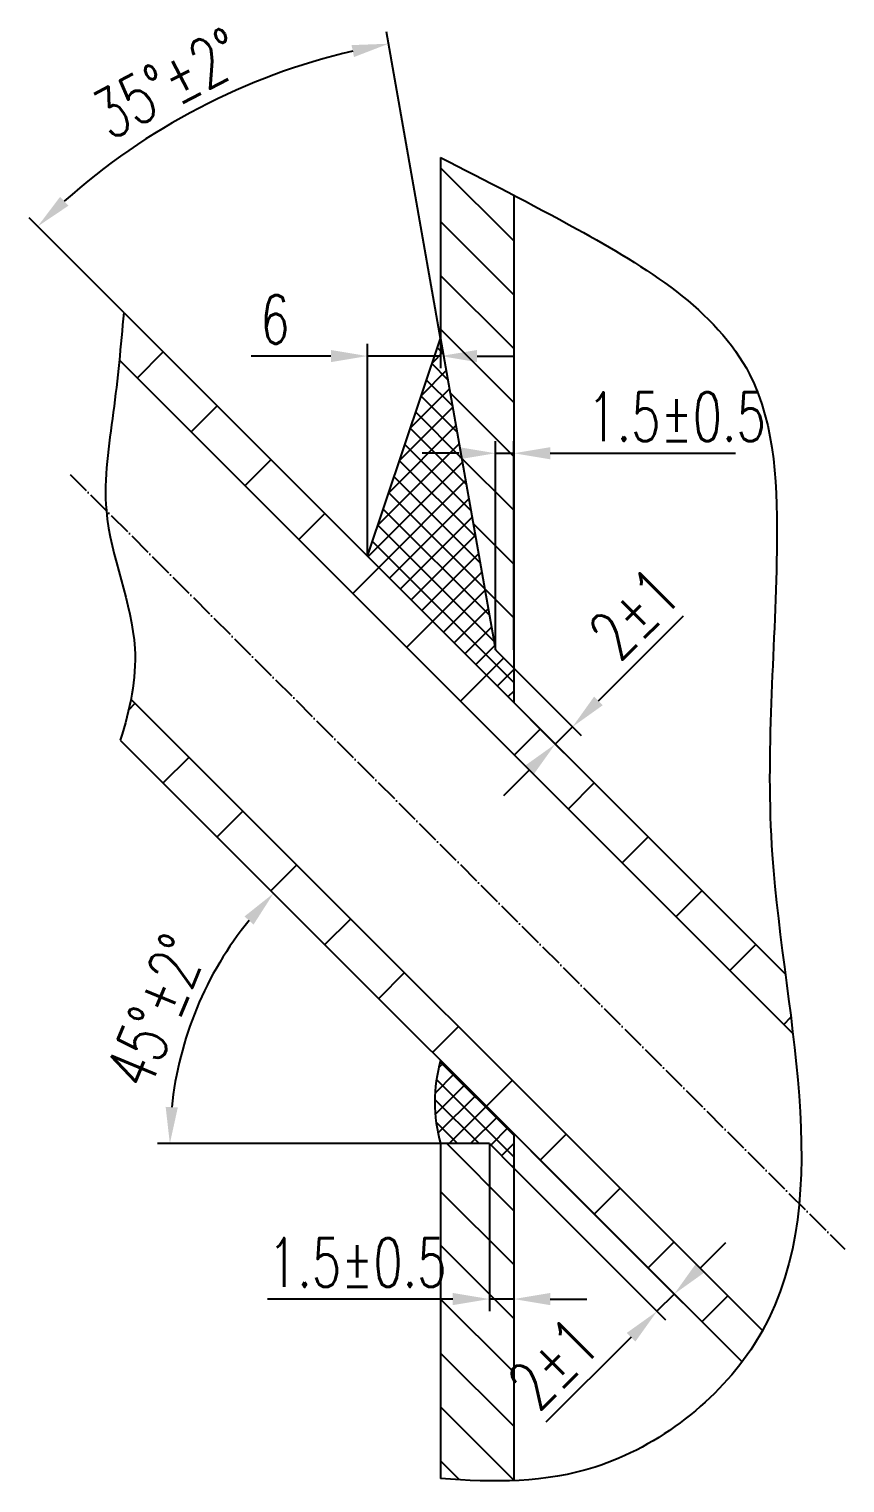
# Model space of a CAD drawing. Header units: millimetres. Extents: x 352 to 14123, y 79 to 19556.
# Drawn here: x 7141 to 7998, y 12011 to 13537 of the extents above; entities that cross this region are included whole.
import ezdxf

# ---------------------------------------------------------------- set-up
doc = ezdxf.new("R2010")
doc.units = ezdxf.units.MM
doc.linetypes.add('ACAD_ISO04W100', pattern=[30.5, 24, -3, 0.5, -3])
for name, color, linetype in [('LAYER1', 1, 'ACAD_ISO04W100'), ('LAYER2', 2, 'Continuous'), ('LAYER3', 3, 'Continuous')]:
    doc.layers.add(name, color=color, linetype=linetype)
doc.styles.get("Standard").update_dxf_attribs({"font": 'txt.shx', "bigfont": 'gbcbig.shx'})

msp = doc.modelspace()

# ---------------------------------------------------------------- linework, layer by layer
at = {"layer": 'LAYER1'}
msp.add_line((7184.49906, 13069.70809), (7998.07515, 12256.132), dxfattribs=at)
at = {"layer": 'LAYER2'}
for p, q in [((7573.50345, 13402.36148), (7573.50345, 13212.24757)), ((7650.30345, 13362.86165), (7650.30345, 12830.17787)), ((7240.85316, 13239.62816), (7935.56871, 12544.91261)), ((7496.70345, 12983.77787), (7573.50345, 13212.24757)), ((7573.50345, 13212.24757), (7631.10345, 12885.58173)), ((7236.15523, 13190.02029), (7943.42199, 12482.75353)), ((7631.10345, 12885.58173), (7650.30345, 12866.38173)), ((7248.41445, 12833.82433), (7911.4838, 12170.75498)), ((7237.1369, 12790.79608), (7890.02536, 12137.90762)), ((7573.50345, 12367.02566), (7573.50345, 12015.62249)), ((7624.70345, 12367.02566), (7573.50345, 12367.02566)), ((7624.70345, 12367.02566), (7650.30345, 12341.42566)), ((7650.30345, 12377.62953), (7650.30345, 12013.25765))]:
    msp.add_line(p, q, dxfattribs=at)
msp.add_arc((7725.99765, 12410.72759), 158.63272, 164.0087052, 195.9912948, dxfattribs=at)
at = {"layer": 'LAYER3', "linetype": 'ByBlock', "ltscale": 2}
for p, q in [((7573.50345, 13212.24757), (7516.69267, 13534.43753)), ((7240.85316, 13239.62816), (7141.40578, 13339.07554)), ((7496.70345, 12983.77787), (7496.70345, 13206.72496)), ((7573.50345, 13212.24757), (7573.50345, 13181.12496)), ((7458.30345, 13193.92496), (7374.74062, 13193.92496)), ((7573.50345, 13193.92496), (7496.70345, 13193.92496)), ((7611.90345, 13193.92496), (7650.30345, 13193.92496)), ((7631.10345, 12885.58173), (7631.10345, 13104.68375)), ((7650.30345, 12885.58173), (7650.30345, 13104.68375)), ((7592.70345, 13091.88375), (7554.30345, 13091.88375)), ((7631.10345, 13091.88375), (7650.30345, 13091.88375)), ((7688.70345, 13091.88375), (7883.21199, 13091.88375)), ((7739.19328, 12831.79771), (7828.58227, 12921.1867)), ((7650.30345, 12866.38173), (7721.09135, 12795.59384)), ((7632.20152, 12848.2798), (7702.98941, 12777.49191)), ((7693.93845, 12786.54287), (7712.04038, 12804.64481)), ((7666.78555, 12759.38997), (7639.63264, 12732.23707)), ((7573.50345, 12367.02566), (7276.42158, 12367.02566)), ((7624.70345, 12367.02566), (7624.70345, 12191.07148)), ((7668.40539, 12359.52759), (7827.87862, 12200.05436)), ((7650.30345, 12341.42566), (7809.77669, 12181.95242)), ((7650.30345, 12341.42566), (7650.30345, 12191.07148)), ((7845.98056, 12236.25822), (7873.13346, 12263.41112)), ((7586.30345, 12203.87148), (7391.79491, 12203.87148)), ((7650.30345, 12203.87148), (7624.70345, 12203.87148)), ((7688.70345, 12203.87148), (7727.10345, 12203.87148)), ((7818.82766, 12209.10532), (7800.72572, 12191.00339)), ((7773.57282, 12163.85049), (7684.18384, 12074.4615))]:
    msp.add_line(p, q, dxfattribs=at)
at = {"layer": 'LAYER3'}
for p, q in [((7650.30345, 13314.8949), (7573.50345, 13391.6949)), ((7650.30345, 13258.32636), (7573.50345, 13335.12636)), ((7650.30345, 13201.75781), (7573.50345, 13278.55781)), ((7650.30345, 13145.18927), (7573.50345, 13221.98927)), ((7255.09662, 13171.0789), (7282.24952, 13198.2318)), ((7576.03943, 13197.8653), (7564.93667, 13186.76254)), ((7576.26195, 13196.60336), (7570.26165, 13202.60365)), ((7579.4312, 13178.62965), (7553.47897, 13152.67742)), ((7581.10589, 13169.132), (7564.56903, 13185.66886)), ((7582.82296, 13159.394), (7542.02127, 13118.59231)), ((7585.94983, 13141.66064), (7558.87641, 13168.73407)), ((7590.79377, 13114.18928), (7553.18378, 13151.79927)), ((7650.30345, 13088.62073), (7583.52786, 13155.39632)), ((7311.66516, 13114.51036), (7338.81806, 13141.66326)), ((7586.21473, 13140.15835), (7530.56358, 13084.50719)), ((7595.63772, 13086.71792), (7547.49116, 13134.86448)), ((7589.60649, 13120.92269), (7519.10588, 13050.42208)), ((7600.48166, 13059.24657), (7541.79853, 13117.92969)), ((7592.99826, 13101.68704), (7507.64818, 13016.33696)), ((7605.3256, 13031.77521), (7536.10591, 13100.9949)), ((7368.2337, 13057.94182), (7395.3866, 13085.09472)), ((7596.39002, 13082.45139), (7497.20998, 12983.27134)), ((7610.16954, 13004.30385), (7530.41329, 13084.0601)), ((7650.30345, 13032.05219), (7595.63772, 13086.71792)), ((7615.01348, 12976.83249), (7524.72066, 13067.12531)), ((7599.78179, 13063.21574), (7508.52369, 12971.95763)), ((7619.85742, 12949.36113), (7519.02804, 13050.19052)), ((7603.17355, 13043.98008), (7519.83739, 12960.64393)), ((7424.80224, 13001.37328), (7451.95514, 13028.52618)), ((7624.70137, 12921.88977), (7513.33541, 13033.25572)), ((7606.56531, 13024.74443), (7531.1511, 12949.33022)), ((7629.54531, 12894.41841), (7507.64279, 13016.32093)), ((7609.95708, 13005.50878), (7542.46481, 12938.01651)), ((7650.30345, 12975.48364), (7607.74757, 13018.03953)), ((7650.30345, 12851.03285), (7501.95017, 12999.38614)), ((7613.34884, 12986.27313), (7553.77852, 12926.7028)), ((7481.37078, 12944.80473), (7508.52369, 12971.95763)), ((7616.74061, 12967.03747), (7565.09223, 12915.38909)), ((7620.13237, 12947.80182), (7576.40594, 12904.07538)), ((7650.30345, 12918.9151), (7619.85742, 12949.36113)), ((7623.52414, 12928.56617), (7587.71964, 12892.76168)), ((7537.93933, 12888.23619), (7565.09223, 12915.38909)), ((7626.9159, 12909.33052), (7599.03335, 12881.44797)), ((7630.30767, 12890.09486), (7610.34706, 12870.13426)), ((7639.7627, 12876.92248), (7621.66077, 12858.82055)), ((7594.50787, 12831.66765), (7621.66077, 12858.82055)), ((7650.30345, 12864.83582), (7632.97448, 12847.50684)), ((7650.30345, 12842.2084), (7644.28819, 12836.19313)), ((7246.02524, 12822.59628), (7252.83387, 12829.40491)), ((7651.07641, 12775.09911), (7678.22931, 12802.25201)), ((7282.24952, 12745.68346), (7309.40242, 12772.83637)), ((7707.64495, 12718.53056), (7734.79786, 12745.68346)), ((7338.81806, 12689.11492), (7365.97096, 12716.26782)), ((7764.2135, 12661.96202), (7791.3664, 12689.11492)), ((7395.3866, 12632.54638), (7422.5395, 12659.69928)), ((7820.78204, 12605.39348), (7847.93494, 12632.54638)), ((7451.95514, 12575.97784), (7479.10804, 12603.13074)), ((7877.35058, 12548.82494), (7904.50348, 12575.97784)), ((7508.52369, 12519.40929), (7535.67659, 12546.5622)), ((7565.09223, 12462.84075), (7592.24513, 12489.99365)), ((7933.91912, 12492.25639), (7941.37043, 12499.7077)), ((7933.91912, 12492.25639), (7941.37043, 12499.7077)), ((7587.71964, 12440.21334), (7567.6443, 12420.13799)), ((7576.40594, 12451.52704), (7571.47273, 12446.59383)), ((7650.30345, 12375.85709), (7573.11391, 12453.04664)), ((7599.03335, 12428.89963), (7567.89568, 12397.76196)), ((7650.30345, 12353.22968), (7569.14011, 12434.39302)), ((7621.66077, 12406.27221), (7648.81367, 12433.42511)), ((7613.88005, 12367.02566), (7567.38945, 12413.51627)), ((7610.34706, 12417.58592), (7570.77479, 12378.01365)), ((7621.66077, 12406.27221), (7582.41422, 12367.02566)), ((7632.97448, 12394.9585), (7605.04164, 12367.02566)), ((7591.25264, 12367.02566), (7568.79373, 12389.48457)), ((7644.28819, 12383.64479), (7626.18625, 12365.54286)), ((7650.30345, 12296.66113), (7579.93893, 12367.02566)), ((7650.30345, 12367.03264), (7637.49996, 12354.22915)), ((7678.22931, 12349.70367), (7705.38221, 12376.85657)), ((7650.30345, 12344.40522), (7648.81367, 12342.91544)), ((7734.79786, 12293.13512), (7761.95076, 12320.28803)), ((7650.30345, 12240.09259), (7573.50345, 12316.89259)), ((7650.30345, 12183.52405), (7573.50345, 12260.32405)), ((7791.3664, 12236.56658), (7818.5193, 12263.71948)), ((7650.30345, 12126.95551), (7573.50345, 12203.75551)), ((7847.93494, 12179.99804), (7875.08784, 12207.15094)), ((7650.30345, 12070.38696), (7573.50345, 12147.18696)), ((7650.30345, 12013.81842), (7573.50345, 12090.61842)), ((7593.41552, 12014.13782), (7573.50345, 12034.04988))]:
    msp.add_line(p, q, dxfattribs=at)
at = {"layer": 'LAYER3', "linetype": 'ByBlock', "ltscale": 2}
for centre, radius, start, end in [((7638.85376, 12841.62756), 690.69768, 103.18582422, 131.81417578), ((7660.90732, 12367.02566), 371.68574, 140.92203939, 174.07796061)]:
    msp.add_arc(centre, radius, start, end, dxfattribs=at)
at = {"layer": 'LAYER3'}
for points, knots in [([(7573.50345, 13402.36148), (7620.76099, 13378.24972), (7737.07143, 13318.90576), (7922.7992, 13206.30885), (7931.07421, 12938.94703), (7896.9652, 12616.65187), (8018.21671, 12217.65484), (7754.25706, 12010.80863), (7629.0612, 12010.86369), (7573.50345, 12015.62249)], [0, 0, 0, 0, 12.6497439044, 31.1335985824, 45.8097634144, 70.7318982703, 110.9279939597, 127.3752343577, 140.1771091689, 140.1771091689, 140.1771091689, 140.1771091689]), ([(7240.85316, 13239.62816), (7237.65158, 13204.73024), (7231.31241, 13135.63209), (7211.11641, 13016.35547), (7264.65027, 12902.78888), (7247.39374, 12822.81063), (7237.1369, 12790.79608)], [0, 0, 0, 0, 8.2387728759, 16.3128378337, 27.8636097096, 35.5745497918, 35.5745497918, 35.5745497918, 35.5745497918])]:
    msp.add_open_spline(points, degree=3, knots=knots, dxfattribs=at)
at = {"layer": 'LAYER3', "linetype": 'ByBlock', "ltscale": 2}
for points in [[(7480.0126, 13520.38469), (7482.58485, 13507.84581), (7518.91537, 13521.83199)], [(7182.75189, 13351.76265), (7173.95602, 13361.06172), (7150.45675, 13330.02457)], [(7458.30345, 13200.32496), (7458.30345, 13187.52496), (7496.70345, 13193.92496)], [(7611.90345, 13200.32496), (7611.90345, 13187.52496), (7573.50345, 13193.92496)], [(7592.70345, 13098.28375), (7592.70345, 13085.48375), (7631.10345, 13091.88375)], [(7688.70345, 13098.28375), (7688.70345, 13085.48375), (7650.30345, 13091.88375)], [(7734.6678, 12836.32319), (7743.71876, 12827.27223), (7712.04038, 12804.64481)], [(7662.26006, 12763.91546), (7671.31103, 12754.86449), (7693.93845, 12786.54287)], [(7367.61858, 12605.61356), (7377.125, 12597.04222), (7398.08581, 12629.84717)], [(7297.59665, 12405.04379), (7284.81374, 12405.70499), (7289.22158, 12367.02566)], [(7841.45507, 12240.78371), (7850.50604, 12231.73274), (7818.82766, 12209.10532)], [(7586.30345, 12210.27148), (7586.30345, 12197.47148), (7624.70345, 12203.87148)], [(7688.70345, 12210.27148), (7688.70345, 12197.47148), (7650.30345, 12203.87148)], [(7769.04734, 12168.37597), (7778.09831, 12159.32501), (7800.72572, 12191.00339)]]:
    msp.add_solid(points, dxfattribs=at)

# ---------------------------------------------------------------- texts
at = {"layer": 'LAYER3', "linetype": 'ByBlock', "width": 0.7}
for s, rotation, p in [('35°±2°', 27.5, (7226.48668, 13420.07911)), ('2±1', 45, (7761.2426, 12871.95609)), ('45°±2°', 67.5, (7267.23715, 12421.34462)), ('2±1', 45, (7676.13798, 12084.52471))]:
    msp.add_text(s, height=51.2, rotation=rotation, dxfattribs=at).set_placement(p)
for s, p in [('6', (7384.30937, 13206.72496)), ('1.5±0.5', (7727.61983, 13104.68375)), ('1.5±0.5', (7392.31129, 12216.67148))]:
    msp.add_text(s, height=51.2, dxfattribs=at).set_placement(p)

doc.saveas('drawing.dxf')
